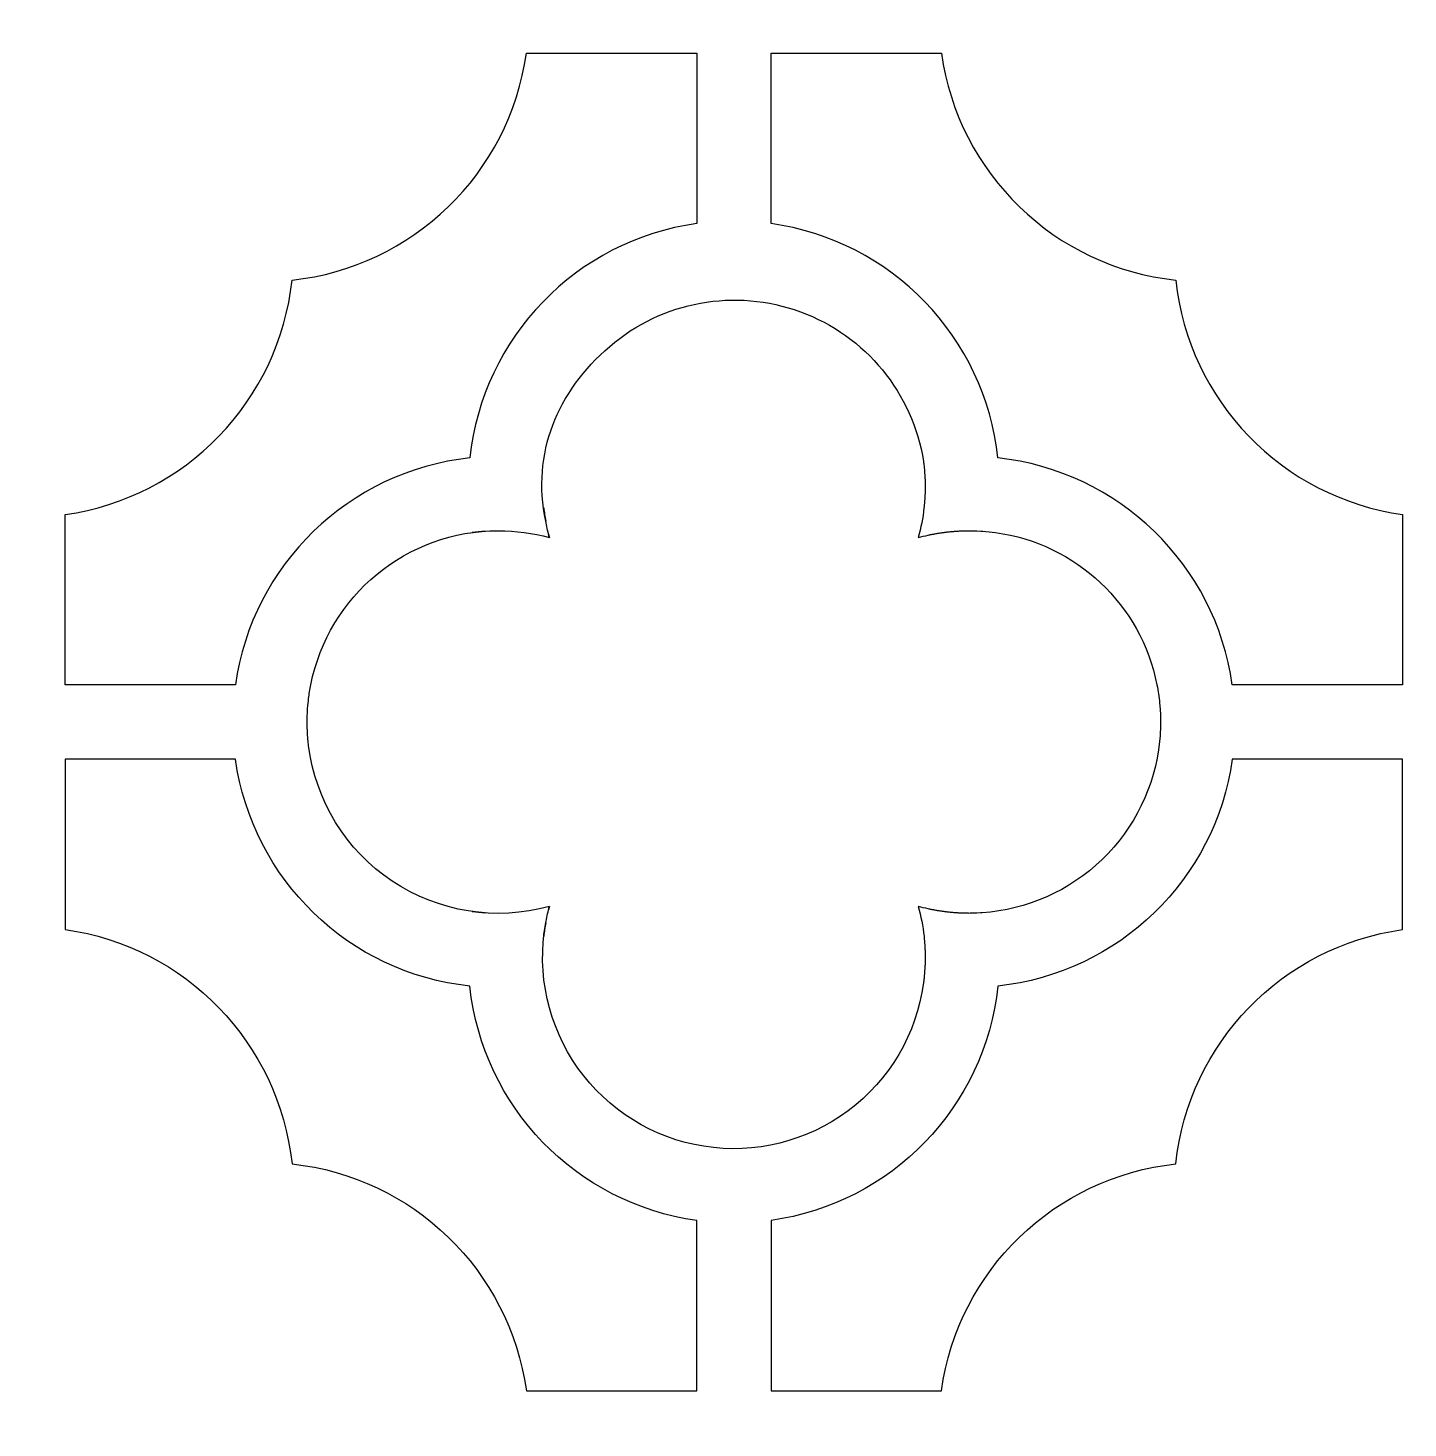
# Model space of a CAD drawing. Header units: centimetres. Extents: x -7.4 to -1.5, y -9 to 2.2.
# Drawn here: x -4.47 to -2.497, y -1.365 to 0.636 of the extents above; entities that cross this region are included whole.
import ezdxf

# ---------------------------------------------------------------- set-up
doc = ezdxf.new("R2010")
doc.units = ezdxf.units.CM
doc.header["$MEASUREMENT"] = 0
doc.layers.add('layer 1', color=7, linetype='Continuous')

msp = doc.modelspace()

# ---------------------------------------------------------------- linework, layer by layer
at = {"layer": 'layer 1', "color": 250}
for points, knots in [([(-7.43951, 2.23468), (-7.43951, 2.23468), (-7.33331, 2.23468), (-7.33331, 2.23468), (-7.33331, 2.23468), (-7.33331, 2.23468), (-1.60574, 2.23468), (-1.60574, 2.23468), (-1.60574, 2.23468), (-1.60574, 2.23468), (-1.49953, 2.23468), (-1.49953, 2.23468), (-1.49953, 2.23468), (-1.49953, 2.23468), (-1.49953, 2.12848), (-1.49953, 2.12848), (-1.49953, 2.12848), (-1.49953, 2.12848), (-1.49953, -8.89401), (-1.49953, -8.89401), (-1.49953, -8.89401), (-1.49953, -8.89401), (-1.49953, -9.00021), (-1.49953, -9.00021), (-1.49953, -9.00021), (-1.49953, -9.00021), (-1.60574, -9.00021), (-1.60574, -9.00021), (-1.60574, -9.00021), (-1.60574, -9.00021), (-7.33331, -9.00021), (-7.33331, -9.00021), (-7.33331, -9.00021), (-7.33331, -9.00021), (-7.43951, -9.00021), (-7.43951, -9.00021), (-7.43951, -9.00021), (-7.43951, -9.00021), (-7.43951, -8.89401), (-7.43951, -8.89401), (-7.43951, -8.89401), (-7.43951, -8.89401), (-7.43951, 2.12848), (-7.43951, 2.12848), (-7.43951, 2.12848), (-7.43951, 2.12848), (-7.43951, 2.23468), (-7.43951, 2.23468)], [0, 0, 0, 0, 0.0769231, 0.0769231, 0.0769231, 0.0769231, 0.1538462, 0.1538462, 0.1538462, 0.1538462, 0.2307692, 0.2307692, 0.2307692, 0.2307692, 0.3076923, 0.3076923, 0.3076923, 0.3076923, 0.3846154, 0.3846154, 0.3846154, 0.3846154, 0.4615385, 0.4615385, 0.4615385, 0.4615385, 0.5384615, 0.5384615, 0.5384615, 0.5384615, 0.6153846, 0.6153846, 0.6153846, 0.6153846, 0.6923077, 0.6923077, 0.6923077, 0.6923077, 0.7692308, 0.7692308, 0.7692308, 0.7692308, 0.8461538, 0.8461538, 0.8461538, 0.8461538, 1, 1, 1, 1]), ([(-4.41642, -0.30313), (-4.41642, -0.30313), (-4.26742, -0.30313), (-4.26742, -0.30313), (-4.26742, -0.30313), (-4.26742, -0.30313), (-4.173, -0.30313), (-4.173, -0.30313), (-4.173, -0.30313), (-4.14896, -0.13112), (-4.01074, 0.00255), (-3.83806, 0.02115), (-3.83806, 0.02115), (-3.81958, 0.19385), (-3.68576, 0.33191), (-3.51377, 0.35609), (-3.51377, 0.35609), (-3.51377, 0.35609), (-3.51377, 0.59952), (-3.51377, 0.59952), (-3.51377, 0.59952), (-3.51377, 0.59952), (-3.59491, 0.59952), (-3.59491, 0.59952), (-3.59491, 0.59952), (-3.59491, 0.59952), (-3.63364, 0.59952), (-3.63364, 0.59952), (-3.63364, 0.59952), (-3.63364, 0.59952), (-3.66292, 0.59952), (-3.66292, 0.59952), (-3.66292, 0.59952), (-3.66292, 0.59952), (-3.75721, 0.59952), (-3.75721, 0.59952), (-3.75721, 0.59952), (-3.78126, 0.42752), (-3.91948, 0.29385), (-4.09216, 0.27525), (-4.09216, 0.27525), (-4.11063, 0.10256), (-4.24444, -0.03551), (-4.41642, -0.05969), (-4.41642, -0.05969), (-4.41642, -0.05969), (-4.41642, -0.11099), (-4.41642, -0.11099), (-4.41642, -0.11099), (-4.41642, -0.11099), (-4.41642, -0.1371), (-4.41642, -0.1371), (-4.41642, -0.1371), (-4.41642, -0.1371), (-4.41642, -0.21452), (-4.41642, -0.21452), (-4.41642, -0.21452), (-4.41642, -0.21452), (-4.41642, -0.30313), (-4.41642, -0.30313)], [0, 0, 0, 0, 0.0625, 0.0625, 0.0625, 0.0625, 0.125, 0.125, 0.125, 0.125, 0.1875, 0.1875, 0.1875, 0.1875, 0.25, 0.25, 0.25, 0.25, 0.3125, 0.3125, 0.3125, 0.3125, 0.375, 0.375, 0.375, 0.375, 0.4375, 0.4375, 0.4375, 0.4375, 0.5, 0.5, 0.5, 0.5, 0.5625, 0.5625, 0.5625, 0.5625, 0.625, 0.625, 0.625, 0.625, 0.6875, 0.6875, 0.6875, 0.6875, 0.75, 0.75, 0.75, 0.75, 0.8125, 0.8125, 0.8125, 0.8125, 0.875, 0.875, 0.875, 0.875, 1, 1, 1, 1]), ([(-2.74836, -0.30313), (-2.74836, -0.30313), (-2.62664, -0.30313), (-2.62664, -0.30313), (-2.62664, -0.30313), (-2.62664, -0.30313), (-2.50493, -0.30313), (-2.50493, -0.30313), (-2.50493, -0.30313), (-2.50493, -0.30313), (-2.50493, -0.21452), (-2.50493, -0.21452), (-2.50493, -0.21452), (-2.50493, -0.21452), (-2.50493, -0.13711), (-2.50493, -0.13711), (-2.50493, -0.13711), (-2.50493, -0.13711), (-2.50493, -0.11096), (-2.50493, -0.11096), (-2.50493, -0.11096), (-2.50493, -0.11096), (-2.50493, -0.05971), (-2.50493, -0.05971), (-2.50493, -0.05971), (-2.67693, -0.03564), (-2.81059, 0.10256), (-2.8292, 0.27525), (-2.8292, 0.27525), (-3.0019, 0.29371), (-3.13997, 0.42753), (-3.16414, 0.59952), (-3.16414, 0.59952), (-3.16414, 0.59952), (-3.2153, 0.59952), (-3.2153, 0.59952), (-3.2153, 0.59952), (-3.2153, 0.59952), (-3.28772, 0.59952), (-3.28772, 0.59952), (-3.28772, 0.59952), (-3.28772, 0.59952), (-3.34195, 0.59952), (-3.34195, 0.59952), (-3.34195, 0.59952), (-3.34195, 0.59952), (-3.40757, 0.59952), (-3.40757, 0.59952), (-3.40757, 0.59952), (-3.40757, 0.59952), (-3.40757, 0.35608), (-3.40757, 0.35608), (-3.40757, 0.35608), (-3.23556, 0.33204), (-3.1019, 0.19383), (-3.08331, 0.02115), (-3.08331, 0.02115), (-2.91061, 0.00269), (-2.77254, -0.13113), (-2.74836, -0.30313), (-2.74836, -0.30313), (-2.74836, -0.30313), (-2.74836, -0.30313), (-2.74836, -0.30313)], [0, 0, 0, 0, 0.0588235, 0.0588235, 0.0588235, 0.0588235, 0.1176471, 0.1176471, 0.1176471, 0.1176471, 0.1764706, 0.1764706, 0.1764706, 0.1764706, 0.2352941, 0.2352941, 0.2352941, 0.2352941, 0.2941176, 0.2941176, 0.2941176, 0.2941176, 0.3529412, 0.3529412, 0.3529412, 0.3529412, 0.4117647, 0.4117647, 0.4117647, 0.4117647, 0.4705882, 0.4705882, 0.4705882, 0.4705882, 0.5294118, 0.5294118, 0.5294118, 0.5294118, 0.5882353, 0.5882353, 0.5882353, 0.5882353, 0.6470588, 0.6470588, 0.6470588, 0.6470588, 0.7058824, 0.7058824, 0.7058824, 0.7058824, 0.7647059, 0.7647059, 0.7647059, 0.7647059, 0.8235294, 0.8235294, 0.8235294, 0.8235294, 0.8823529, 0.8823529, 0.8823529, 0.8823529, 1, 1, 1, 1]), ([(-4.06534, -0.30313), (-4.06661, -0.3096), (-4.06765, -0.31612), (-4.06846, -0.32267), (-4.06846, -0.32267), (-4.06846, -0.32267), (-4.06864, -0.32431), (-4.06864, -0.32431), (-4.06864, -0.32431), (-4.06864, -0.32431), (-4.06883, -0.32596), (-4.06883, -0.32596), (-4.06883, -0.32596), (-4.06883, -0.32596), (-4.06949, -0.33253), (-4.06949, -0.33253), (-4.06949, -0.33253), (-4.06949, -0.33253), (-4.06987, -0.33761), (-4.06987, -0.33761), (-4.06987, -0.33761), (-4.06987, -0.33761), (-4.06999, -0.33929), (-4.06999, -0.33929), (-4.06999, -0.33929), (-4.06999, -0.33929), (-4.07018, -0.34264), (-4.07018, -0.34264), (-4.07018, -0.34264), (-4.07018, -0.34264), (-4.07025, -0.34435), (-4.07025, -0.34435), (-4.07025, -0.34435), (-4.07025, -0.34435), (-4.07033, -0.3465), (-4.07033, -0.3465), (-4.07033, -0.3465), (-4.07033, -0.3465), (-4.07036, -0.34773), (-4.07036, -0.34773), (-4.07036, -0.34773), (-4.07036, -0.34773), (-4.07043, -0.34916), (-4.07043, -0.34916), (-4.07043, -0.34916), (-4.07043, -0.34916), (-4.07045, -0.35087), (-4.07045, -0.35087), (-4.07045, -0.35087), (-4.07045, -0.35087), (-4.07046, -0.35196), (-4.07046, -0.35196), (-4.07046, -0.35196), (-4.07046, -0.35196), (-4.07049, -0.35364), (-4.07049, -0.35364), (-4.07049, -0.35364), (-4.07049, -0.35364), (-4.0705, -0.35537), (-4.0705, -0.35537), (-4.0705, -0.35537), (-4.0705, -0.35537), (-4.0705, -0.35705), (-4.0705, -0.35705), (-4.0705, -0.35705), (-4.0705, -0.35705), (-4.07049, -0.35874), (-4.07049, -0.35874), (-4.07049, -0.35874), (-4.07049, -0.35874), (-4.07047, -0.36017), (-4.07047, -0.36017), (-4.07047, -0.36017), (-4.07047, -0.36017), (-4.07046, -0.36129), (-4.07046, -0.36129), (-4.07046, -0.36129), (-4.07046, -0.36129), (-4.07043, -0.363), (-4.07043, -0.363), (-4.07043, -0.363), (-4.07043, -0.363), (-4.07036, -0.36469), (-4.07036, -0.36469), (-4.07036, -0.36469), (-4.07036, -0.36469), (-4.07033, -0.36592), (-4.07033, -0.36592), (-4.07033, -0.36592), (-4.07033, -0.36592), (-4.07029, -0.36721), (-4.07029, -0.36721), (-4.07029, -0.36721), (-4.07029, -0.36721), (-4.07022, -0.3689), (-4.07022, -0.3689), (-4.07022, -0.3689), (-4.07022, -0.3689), (-4.06999, -0.37308), (-4.06999, -0.37308), (-4.06999, -0.37308), (-4.06999, -0.37308), (-4.06987, -0.37478), (-4.06987, -0.37478), (-4.06987, -0.37478), (-4.06987, -0.37478), (-4.06956, -0.37895), (-4.06956, -0.37895), (-4.06956, -0.37895), (-4.0693, -0.38201), (-4.06899, -0.38505), (-4.06864, -0.38809), (-4.06864, -0.38809), (-4.06864, -0.38809), (-4.06846, -0.38975), (-4.06846, -0.38975), (-4.06846, -0.38975), (-4.05878, -0.4687), (-4.0152, -0.53945), (-3.94904, -0.58358), (-3.94904, -0.58358), (-3.88288, -0.62769), (-3.80091, -0.64091), (-3.72426, -0.61977), (-3.72426, -0.61977), (-3.72426, -0.61977), (-3.72557, -0.62471), (-3.72557, -0.62471), (-3.72557, -0.62471), (-3.72557, -0.62471), (-3.72426, -0.61976), (-3.72426, -0.61976), (-3.72426, -0.61976), (-3.72612, -0.62668), (-3.72774, -0.63368), (-3.7291, -0.64072), (-3.7291, -0.64072), (-3.73048, -0.64787), (-3.73157, -0.65507), (-3.73238, -0.66231), (-3.73238, -0.66231), (-3.73167, -0.65597), (-3.73075, -0.64967), (-3.72962, -0.64341), (-3.72962, -0.64341), (-3.74277, -0.71588), (-3.72615, -0.7906), (-3.68353, -0.85068), (-3.68353, -0.85068), (-3.6409, -0.91075), (-3.57621, -0.95105), (-3.50345, -0.96257), (-3.50345, -0.96257), (-3.43067, -0.97408), (-3.35633, -0.95574), (-3.29726, -0.9117), (-3.29726, -0.9117), (-3.23818, -0.86765), (-3.19943, -0.802), (-3.1897, -0.72896), (-3.1897, -0.72896), (-3.1897, -0.72896), (-3.18954, -0.72781), (-3.18954, -0.72781), (-3.18954, -0.72781), (-3.18954, -0.72781), (-3.18942, -0.72666), (-3.18942, -0.72666), (-3.18942, -0.72666), (-3.18942, -0.72666), (-3.18912, -0.72433), (-3.18912, -0.72433), (-3.18912, -0.72433), (-3.18912, -0.72433), (-3.18893, -0.7226), (-3.18893, -0.7226), (-3.18893, -0.7226), (-3.18893, -0.7226), (-3.18879, -0.72145), (-3.18879, -0.72145), (-3.18879, -0.72145), (-3.18879, -0.72145), (-3.18863, -0.7197), (-3.18863, -0.7197), (-3.18863, -0.7197), (-3.18863, -0.7197), (-3.18849, -0.71821), (-3.18849, -0.71821), (-3.18849, -0.71821), (-3.18849, -0.71821), (-3.18836, -0.7168), (-3.18836, -0.7168), (-3.18836, -0.7168), (-3.18836, -0.7168), (-3.18827, -0.71562), (-3.18827, -0.71562), (-3.18827, -0.71562), (-3.18827, -0.71562), (-3.18818, -0.71463), (-3.18818, -0.71463), (-3.18818, -0.71463), (-3.18818, -0.71463), (-3.18808, -0.71329), (-3.18808, -0.71329), (-3.18808, -0.71329), (-3.18808, -0.71329), (-3.18772, -0.70803), (-3.18772, -0.70803), (-3.18772, -0.70803), (-3.18772, -0.70803), (-3.18766, -0.70686), (-3.18766, -0.70686), (-3.18766, -0.70686), (-3.18766, -0.70686), (-3.18762, -0.70568), (-3.18762, -0.70568), (-3.18762, -0.70568), (-3.18762, -0.70568), (-3.18755, -0.70451), (-3.18755, -0.70451), (-3.18755, -0.70451), (-3.18755, -0.70451), (-3.18751, -0.70332), (-3.18751, -0.70332), (-3.18751, -0.70332), (-3.18751, -0.70332), (-3.18744, -0.70159), (-3.18744, -0.70159), (-3.18744, -0.70159), (-3.18744, -0.70159), (-3.18734, -0.69767), (-3.18734, -0.69767), (-3.18734, -0.69767), (-3.18734, -0.69767), (-3.18732, -0.69621), (-3.18732, -0.69621), (-3.18732, -0.69621), (-3.18732, -0.69621), (-3.1873, -0.69441), (-3.1873, -0.69441), (-3.1873, -0.69441), (-3.1873, -0.69441), (-3.18728, -0.69266), (-3.18728, -0.69266), (-3.18728, -0.69266), (-3.18728, -0.69266), (-3.1873, -0.69147), (-3.1873, -0.69147), (-3.1873, -0.69147), (-3.1873, -0.69147), (-3.1873, -0.6903), (-3.1873, -0.6903), (-3.1873, -0.6903), (-3.1873, -0.6903), (-3.18732, -0.68911), (-3.18732, -0.68911), (-3.18732, -0.68911), (-3.18732, -0.68911), (-3.18732, -0.68794), (-3.18732, -0.68794), (-3.18732, -0.68794), (-3.18732, -0.68794), (-3.18736, -0.68676), (-3.18736, -0.68676), (-3.18736, -0.68676), (-3.18736, -0.68676), (-3.18739, -0.68559), (-3.18739, -0.68559), (-3.18739, -0.68559), (-3.18739, -0.68559), (-3.18742, -0.6844), (-3.18742, -0.6844), (-3.18742, -0.6844), (-3.18742, -0.6844), (-3.18744, -0.68324), (-3.18744, -0.68324), (-3.18744, -0.68324), (-3.18744, -0.68324), (-3.18751, -0.68205), (-3.18751, -0.68205), (-3.18751, -0.68205), (-3.18751, -0.68205), (-3.18755, -0.68087), (-3.18755, -0.68087), (-3.18755, -0.68087), (-3.18755, -0.68087), (-3.18762, -0.6797), (-3.18762, -0.6797), (-3.18762, -0.6797), (-3.18762, -0.6797), (-3.18766, -0.67854), (-3.18766, -0.67854), (-3.18766, -0.67854), (-3.18766, -0.67854), (-3.18772, -0.67736), (-3.18772, -0.67736), (-3.18772, -0.67736), (-3.18772, -0.67736), (-3.18779, -0.67621), (-3.18779, -0.67621), (-3.18779, -0.67621), (-3.18779, -0.67621), (-3.18786, -0.67502), (-3.18786, -0.67502), (-3.18786, -0.67502), (-3.18786, -0.67502), (-3.18793, -0.67388), (-3.18793, -0.67388), (-3.18793, -0.67388), (-3.18793, -0.67388), (-3.18801, -0.6727), (-3.18801, -0.6727), (-3.18801, -0.6727), (-3.18801, -0.6727), (-3.1881, -0.67155), (-3.1881, -0.67155), (-3.1881, -0.67155), (-3.1881, -0.67155), (-3.1882, -0.67037), (-3.1882, -0.67037), (-3.1882, -0.67037), (-3.1882, -0.67037), (-3.1883, -0.66923), (-3.1883, -0.66923), (-3.1883, -0.66923), (-3.1883, -0.66923), (-3.18841, -0.66805), (-3.18841, -0.66805), (-3.18841, -0.66805), (-3.18841, -0.66805), (-3.18851, -0.6669), (-3.18851, -0.6669), (-3.18851, -0.6669), (-3.18851, -0.6669), (-3.18862, -0.66575), (-3.18862, -0.66575), (-3.18862, -0.66575), (-3.18862, -0.66575), (-3.18871, -0.6646), (-3.18871, -0.6646), (-3.18871, -0.6646), (-3.18871, -0.6646), (-3.18884, -0.66344), (-3.18884, -0.66344), (-3.18884, -0.66344), (-3.18884, -0.66344), (-3.18896, -0.66231), (-3.18896, -0.66231), (-3.18896, -0.66231), (-3.19055, -0.64792), (-3.19328, -0.6337), (-3.19715, -0.61976), (-3.19715, -0.61976), (-3.19242, -0.62105), (-3.18766, -0.62221), (-3.18287, -0.62325), (-3.18287, -0.62325), (-3.18287, -0.62325), (-3.18175, -0.6235), (-3.18175, -0.6235), (-3.18175, -0.6235), (-3.18175, -0.6235), (-3.18064, -0.62373), (-3.18064, -0.62373), (-3.18064, -0.62373), (-3.18064, -0.62373), (-3.17952, -0.62399), (-3.17952, -0.62399), (-3.17952, -0.62399), (-3.17952, -0.62399), (-3.17842, -0.62419), (-3.17842, -0.62419), (-3.17842, -0.62419), (-3.17842, -0.62419), (-3.1773, -0.62442), (-3.1773, -0.62442), (-3.1773, -0.62442), (-3.1773, -0.62442), (-3.17619, -0.62463), (-3.17619, -0.62463), (-3.17619, -0.62463), (-3.17619, -0.62463), (-3.17505, -0.62485), (-3.17505, -0.62485), (-3.17505, -0.62485), (-3.17505, -0.62485), (-3.17394, -0.62504), (-3.17394, -0.62504), (-3.17394, -0.62504), (-3.17394, -0.62504), (-3.17282, -0.62527), (-3.17282, -0.62527), (-3.17282, -0.62527), (-3.17282, -0.62527), (-3.1717, -0.62546), (-3.1717, -0.62546), (-3.1717, -0.62546), (-3.1717, -0.62546), (-3.17055, -0.62567), (-3.17055, -0.62567), (-3.17055, -0.62567), (-3.17055, -0.62567), (-3.16944, -0.62584), (-3.16944, -0.62584), (-3.16944, -0.62584), (-3.16944, -0.62584), (-3.16828, -0.62604), (-3.16828, -0.62604), (-3.16828, -0.62604), (-3.16828, -0.62604), (-3.16717, -0.62621), (-3.16717, -0.62621), (-3.16717, -0.62621), (-3.16717, -0.62621), (-3.16603, -0.62641), (-3.16603, -0.62641), (-3.16603, -0.62641), (-3.16603, -0.62641), (-3.16491, -0.62656), (-3.16491, -0.62656), (-3.16491, -0.62656), (-3.16491, -0.62656), (-3.16375, -0.62675), (-3.16375, -0.62675), (-3.16375, -0.62675), (-3.16375, -0.62675), (-3.1626, -0.6269), (-3.1626, -0.6269), (-3.1626, -0.6269), (-3.1626, -0.6269), (-3.16147, -0.62709), (-3.16147, -0.62709), (-3.16147, -0.62709), (-3.16147, -0.62709), (-3.16034, -0.62721), (-3.16034, -0.62721), (-3.16034, -0.62721), (-3.16034, -0.62721), (-3.15919, -0.62737), (-3.15919, -0.62737), (-3.15919, -0.62737), (-3.15919, -0.62737), (-3.15804, -0.6275), (-3.15804, -0.6275), (-3.15804, -0.6275), (-3.15804, -0.6275), (-3.1569, -0.62766), (-3.1569, -0.62766), (-3.1569, -0.62766), (-3.1569, -0.62766), (-3.15575, -0.62778), (-3.15575, -0.62778), (-3.15575, -0.62778), (-3.15575, -0.62778), (-3.1546, -0.62793), (-3.1546, -0.62793), (-3.1546, -0.62793), (-3.1546, -0.62793), (-3.15346, -0.62805), (-3.15346, -0.62805), (-3.15346, -0.62805), (-3.15346, -0.62805), (-3.15229, -0.62818), (-3.15229, -0.62818), (-3.15229, -0.62818), (-3.15229, -0.62818), (-3.15115, -0.62828), (-3.15115, -0.62828), (-3.15115, -0.62828), (-3.15115, -0.62828), (-3.15001, -0.6284), (-3.15001, -0.6284), (-3.15001, -0.6284), (-3.15001, -0.6284), (-3.14885, -0.62848), (-3.14885, -0.62848), (-3.14885, -0.62848), (-3.14885, -0.62848), (-3.14768, -0.6286), (-3.14768, -0.6286), (-3.14768, -0.6286), (-3.14768, -0.6286), (-3.14653, -0.6287), (-3.14653, -0.6287), (-3.14653, -0.6287), (-3.14653, -0.6287), (-3.14536, -0.62881), (-3.14536, -0.62881), (-3.14536, -0.62881), (-3.14536, -0.62881), (-3.14421, -0.62888), (-3.14421, -0.62888), (-3.14421, -0.62888), (-3.14421, -0.62888), (-3.14302, -0.62898), (-3.14302, -0.62898), (-3.14302, -0.62898), (-3.14302, -0.62898), (-3.14188, -0.62903), (-3.14188, -0.62903), (-3.14188, -0.62903), (-3.14188, -0.62903), (-3.1407, -0.62912), (-3.1407, -0.62912), (-3.1407, -0.62912), (-3.1407, -0.62912), (-3.13954, -0.62917), (-3.13954, -0.62917), (-3.13954, -0.62917), (-3.13954, -0.62917), (-3.13837, -0.62925), (-3.13837, -0.62925), (-3.13837, -0.62925), (-3.13837, -0.62925), (-3.13721, -0.62928), (-3.13721, -0.62928), (-3.13721, -0.62928), (-3.13721, -0.62928), (-3.13603, -0.62936), (-3.13603, -0.62936), (-3.13603, -0.62936), (-3.13603, -0.62936), (-3.13485, -0.62939), (-3.13485, -0.62939), (-3.13485, -0.62939), (-3.13485, -0.62939), (-3.13367, -0.62945), (-3.13367, -0.62945), (-3.13367, -0.62945), (-3.13367, -0.62945), (-3.13251, -0.62949), (-3.13251, -0.62949), (-3.13251, -0.62949), (-3.13251, -0.62949), (-3.13132, -0.62952), (-3.13132, -0.62952), (-3.13132, -0.62952), (-3.13132, -0.62952), (-3.13014, -0.62954), (-3.13014, -0.62954), (-3.13014, -0.62954), (-3.13014, -0.62954), (-3.12896, -0.62957), (-3.12896, -0.62957), (-3.12896, -0.62957), (-3.12896, -0.62957), (-3.12779, -0.62957), (-3.12779, -0.62957), (-3.12779, -0.62957), (-3.12779, -0.62957), (-3.12661, -0.6296), (-3.12661, -0.6296), (-3.12661, -0.6296), (-3.12661, -0.6296), (-3.12543, -0.6296), (-3.12543, -0.6296), (-3.12543, -0.6296), (-3.12543, -0.6296), (-3.12424, -0.62963), (-3.12424, -0.62963), (-3.12424, -0.62963), (-3.12424, -0.62963), (-3.12307, -0.6296), (-3.12307, -0.6296), (-3.12307, -0.6296), (-3.12307, -0.6296), (-3.12163, -0.62959), (-3.12163, -0.62959), (-3.12163, -0.62959), (-3.12163, -0.62959), (-3.1201, -0.62957), (-3.1201, -0.62957), (-3.1201, -0.62957), (-3.1201, -0.62957), (-3.11505, -0.62944), (-3.11505, -0.62944), (-3.11505, -0.62944), (-3.11505, -0.62944), (-3.11358, -0.62939), (-3.11358, -0.62939), (-3.11358, -0.62939), (-3.11358, -0.62939), (-3.10831, -0.62913), (-3.10831, -0.62913), (-3.10831, -0.62913), (-3.10831, -0.62913), (-3.10714, -0.62905), (-3.10714, -0.62905), (-3.10714, -0.62905), (-3.10714, -0.62905), (-3.10595, -0.62899), (-3.10595, -0.62899), (-3.10595, -0.62899), (-3.04159, -0.62446), (-2.98091, -0.59748), (-2.93444, -0.55272), (-2.93444, -0.55272), (-2.88795, -0.50793), (-2.85884, -0.44817), (-2.85227, -0.38395), (-2.85227, -0.38395), (-2.85227, -0.38395), (-2.85189, -0.37979), (-2.85189, -0.37979), (-2.85189, -0.37979), (-2.85153, -0.37546), (-2.85127, -0.37113), (-2.85107, -0.36679), (-2.85107, -0.36679), (-2.85107, -0.36679), (-2.85103, -0.36551), (-2.85103, -0.36551), (-2.85103, -0.36551), (-2.85103, -0.36551), (-2.85097, -0.36382), (-2.85097, -0.36382), (-2.85097, -0.36382), (-2.85097, -0.36382), (-2.8509, -0.36142), (-2.8509, -0.36142), (-2.8509, -0.36142), (-2.8509, -0.36142), (-2.8509, -0.36043), (-2.8509, -0.36043), (-2.8509, -0.36043), (-2.8509, -0.36043), (-2.85087, -0.35874), (-2.85087, -0.35874), (-2.85087, -0.35874), (-2.85087, -0.35874), (-2.85086, -0.35705), (-2.85086, -0.35705), (-2.85086, -0.35705), (-2.85086, -0.35705), (-2.85086, -0.35537), (-2.85086, -0.35537), (-2.85086, -0.35537), (-2.85086, -0.35537), (-2.85087, -0.35364), (-2.85087, -0.35364), (-2.85087, -0.35364), (-2.85087, -0.35364), (-2.85089, -0.35227), (-2.85089, -0.35227), (-2.85089, -0.35227), (-2.85089, -0.35227), (-2.8509, -0.35111), (-2.8509, -0.35111), (-2.8509, -0.35111), (-2.8509, -0.35111), (-2.85094, -0.34944), (-2.85094, -0.34944), (-2.85094, -0.34944), (-2.85094, -0.34944), (-2.851, -0.34773), (-2.851, -0.34773), (-2.851, -0.34773), (-2.851, -0.34773), (-2.85103, -0.34658), (-2.85103, -0.34658), (-2.85103, -0.34658), (-2.85121, -0.34248), (-2.85145, -0.33837), (-2.85176, -0.33427), (-2.85176, -0.33427), (-2.85176, -0.33427), (-2.85189, -0.33261), (-2.85189, -0.33261), (-2.85189, -0.33261), (-2.85189, -0.33261), (-2.85218, -0.3293), (-2.85218, -0.3293), (-2.85218, -0.3293), (-2.8531, -0.32052), (-2.85438, -0.3118), (-2.85603, -0.30313), (-2.85603, -0.30313), (-2.87862, -0.18865), (-2.97126, -0.10119), (-3.08687, -0.08541), (-3.08687, -0.08541), (-3.09292, -0.08457), (-3.099, -0.08394), (-3.10509, -0.08353), (-3.10509, -0.08353), (-3.10509, -0.08353), (-3.10652, -0.08343), (-3.10652, -0.08343), (-3.10652, -0.08343), (-3.10652, -0.08343), (-3.10771, -0.08335), (-3.10771, -0.08335), (-3.10771, -0.08335), (-3.10771, -0.08335), (-3.11358, -0.08307), (-3.11358, -0.08307), (-3.11358, -0.08307), (-3.11358, -0.08307), (-3.11505, -0.08301), (-3.11505, -0.08301), (-3.11505, -0.08301), (-3.11505, -0.08301), (-3.11922, -0.08289), (-3.11922, -0.08289), (-3.11922, -0.08289), (-3.11922, -0.08289), (-3.1207, -0.08288), (-3.1207, -0.08288), (-3.1207, -0.08288), (-3.1207, -0.08288), (-3.12249, -0.08284), (-3.12249, -0.08284), (-3.12249, -0.08284), (-3.12249, -0.08284), (-3.12424, -0.08283), (-3.12424, -0.08283), (-3.12424, -0.08283), (-3.12424, -0.08283), (-3.12543, -0.08284), (-3.12543, -0.08284), (-3.12543, -0.08284), (-3.12543, -0.08284), (-3.12661, -0.08284), (-3.12661, -0.08284), (-3.12661, -0.08284), (-3.12661, -0.08284), (-3.12779, -0.08288), (-3.12779, -0.08288), (-3.12779, -0.08288), (-3.12779, -0.08288), (-3.12896, -0.08288), (-3.12896, -0.08288), (-3.12896, -0.08288), (-3.12896, -0.08288), (-3.13014, -0.08291), (-3.13014, -0.08291), (-3.13014, -0.08291), (-3.13014, -0.08291), (-3.13132, -0.08293), (-3.13132, -0.08293), (-3.13132, -0.08293), (-3.13132, -0.08293), (-3.13251, -0.08296), (-3.13251, -0.08296), (-3.13251, -0.08296), (-3.13251, -0.08296), (-3.13367, -0.08299), (-3.13367, -0.08299), (-3.13367, -0.08299), (-3.13367, -0.08299), (-3.13485, -0.08306), (-3.13485, -0.08306), (-3.13485, -0.08306), (-3.13485, -0.08306), (-3.13603, -0.0831), (-3.13603, -0.0831), (-3.13603, -0.0831), (-3.13603, -0.0831), (-3.13721, -0.08317), (-3.13721, -0.08317), (-3.13721, -0.08317), (-3.13721, -0.08317), (-3.13837, -0.08321), (-3.13837, -0.08321), (-3.13837, -0.08321), (-3.13837, -0.08321), (-3.13954, -0.08327), (-3.13954, -0.08327), (-3.13954, -0.08327), (-3.13954, -0.08327), (-3.14069, -0.08334), (-3.14069, -0.08334), (-3.14069, -0.08334), (-3.14069, -0.08334), (-3.14187, -0.08342), (-3.14187, -0.08342), (-3.14187, -0.08342), (-3.14187, -0.08342), (-3.14302, -0.08347), (-3.14302, -0.08347), (-3.14302, -0.08347), (-3.14302, -0.08347), (-3.14419, -0.08357), (-3.14419, -0.08357), (-3.14419, -0.08357), (-3.14419, -0.08357), (-3.14534, -0.08365), (-3.14534, -0.08365), (-3.14534, -0.08365), (-3.14534, -0.08365), (-3.14652, -0.08375), (-3.14652, -0.08375), (-3.14652, -0.08375), (-3.14652, -0.08375), (-3.14767, -0.08385), (-3.14767, -0.08385), (-3.14767, -0.08385), (-3.14767, -0.08385), (-3.14884, -0.08397), (-3.14884, -0.08397), (-3.14884, -0.08397), (-3.14884, -0.08397), (-3.14997, -0.08406), (-3.14997, -0.08406), (-3.14997, -0.08406), (-3.14997, -0.08406), (-3.15113, -0.08418), (-3.15113, -0.08418), (-3.15113, -0.08418), (-3.15113, -0.08418), (-3.15228, -0.08427), (-3.15228, -0.08427), (-3.15228, -0.08427), (-3.15228, -0.08427), (-3.15343, -0.08441), (-3.15343, -0.08441), (-3.15343, -0.08441), (-3.15343, -0.08441), (-3.15459, -0.08453), (-3.15459, -0.08453), (-3.15459, -0.08453), (-3.15459, -0.08453), (-3.15572, -0.08466), (-3.15572, -0.08466), (-3.15572, -0.08466), (-3.15572, -0.08466), (-3.15687, -0.0848), (-3.15687, -0.0848), (-3.15687, -0.0848), (-3.15687, -0.0848), (-3.15803, -0.08496), (-3.15803, -0.08496), (-3.15803, -0.08496), (-3.15803, -0.08496), (-3.15916, -0.08508), (-3.15916, -0.08508), (-3.15916, -0.08508), (-3.15916, -0.08508), (-3.16031, -0.08524), (-3.16031, -0.08524), (-3.16031, -0.08524), (-3.16031, -0.08524), (-3.16143, -0.08536), (-3.16143, -0.08536), (-3.16143, -0.08536), (-3.16143, -0.08536), (-3.16258, -0.08554), (-3.16258, -0.08554), (-3.16258, -0.08554), (-3.16258, -0.08554), (-3.16372, -0.0857), (-3.16372, -0.0857), (-3.16372, -0.0857), (-3.16372, -0.0857), (-3.16487, -0.08588), (-3.16487, -0.08588), (-3.16487, -0.08588), (-3.16487, -0.08588), (-3.166, -0.08605), (-3.166, -0.08605), (-3.166, -0.08605), (-3.166, -0.08605), (-3.16714, -0.08624), (-3.16714, -0.08624), (-3.16714, -0.08624), (-3.16714, -0.08624), (-3.16826, -0.08641), (-3.16826, -0.08641), (-3.16826, -0.08641), (-3.16826, -0.08641), (-3.1694, -0.0866), (-3.1694, -0.0866), (-3.1694, -0.0866), (-3.1694, -0.0866), (-3.17051, -0.08678), (-3.17051, -0.08678), (-3.17051, -0.08678), (-3.17051, -0.08678), (-3.17167, -0.08698), (-3.17167, -0.08698), (-3.17167, -0.08698), (-3.17167, -0.08698), (-3.17278, -0.08719), (-3.17278, -0.08719), (-3.17278, -0.08719), (-3.17278, -0.08719), (-3.17391, -0.0874), (-3.17391, -0.0874), (-3.17391, -0.0874), (-3.17391, -0.0874), (-3.17502, -0.08759), (-3.17502, -0.08759), (-3.17502, -0.08759), (-3.17502, -0.08759), (-3.17614, -0.08781), (-3.17614, -0.08781), (-3.17614, -0.08781), (-3.17614, -0.08781), (-3.17725, -0.08803), (-3.17725, -0.08803), (-3.17725, -0.08803), (-3.17725, -0.08803), (-3.17836, -0.08825), (-3.17836, -0.08825), (-3.17836, -0.08825), (-3.17836, -0.08825), (-3.17948, -0.08846), (-3.17948, -0.08846), (-3.17948, -0.08846), (-3.17948, -0.08846), (-3.1806, -0.08872), (-3.1806, -0.08872), (-3.1806, -0.08872), (-3.1806, -0.08872), (-3.18172, -0.08895), (-3.18172, -0.08895), (-3.18172, -0.08895), (-3.18172, -0.08895), (-3.18283, -0.0892), (-3.18283, -0.0892), (-3.18283, -0.0892), (-3.18761, -0.09023), (-3.19237, -0.0914), (-3.19709, -0.09269), (-3.19709, -0.09269), (-3.19328, -0.07874), (-3.19056, -0.06452), (-3.18897, -0.05015), (-3.18897, -0.05015), (-3.18897, -0.05015), (-3.18885, -0.04901), (-3.18885, -0.04901), (-3.18885, -0.04901), (-3.18885, -0.04901), (-3.18873, -0.04784), (-3.18873, -0.04784), (-3.18873, -0.04784), (-3.18873, -0.04784), (-3.18863, -0.0467), (-3.18863, -0.0467), (-3.18863, -0.0467), (-3.18863, -0.0467), (-3.18851, -0.04556), (-3.18851, -0.04556), (-3.18851, -0.04556), (-3.18851, -0.04556), (-3.18841, -0.0444), (-3.18841, -0.0444), (-3.18841, -0.0444), (-3.18841, -0.0444), (-3.1883, -0.04322), (-3.1883, -0.04322), (-3.1883, -0.04322), (-3.1883, -0.04322), (-3.1882, -0.04209), (-3.1882, -0.04209), (-3.1882, -0.04209), (-3.1882, -0.04209), (-3.1881, -0.0409), (-3.1881, -0.0409), (-3.1881, -0.0409), (-3.1881, -0.0409), (-3.18801, -0.03976), (-3.18801, -0.03976), (-3.18801, -0.03976), (-3.18801, -0.03976), (-3.18793, -0.03857), (-3.18793, -0.03857), (-3.18793, -0.03857), (-3.18793, -0.03857), (-3.18786, -0.03743), (-3.18786, -0.03743), (-3.18786, -0.03743), (-3.18786, -0.03743), (-3.18779, -0.03625), (-3.18779, -0.03625), (-3.18779, -0.03625), (-3.18779, -0.03625), (-3.18772, -0.03509), (-3.18772, -0.03509), (-3.18772, -0.03509), (-3.18772, -0.03509), (-3.18766, -0.03391), (-3.18766, -0.03391), (-3.18766, -0.03391), (-3.18766, -0.03391), (-3.18762, -0.03275), (-3.18762, -0.03275), (-3.18762, -0.03275), (-3.18762, -0.03275), (-3.18755, -0.03158), (-3.18755, -0.03158), (-3.18755, -0.03158), (-3.18755, -0.03158), (-3.18751, -0.0304), (-3.18751, -0.0304), (-3.18751, -0.0304), (-3.18751, -0.0304), (-3.18744, -0.02921), (-3.18744, -0.02921), (-3.18744, -0.02921), (-3.18744, -0.02921), (-3.18742, -0.02805), (-3.18742, -0.02805), (-3.18742, -0.02805), (-3.18742, -0.02805), (-3.18739, -0.02687), (-3.18739, -0.02687), (-3.18739, -0.02687), (-3.18739, -0.02687), (-3.18736, -0.02569), (-3.18736, -0.02569), (-3.18736, -0.02569), (-3.18736, -0.02569), (-3.18732, -0.02451), (-3.18732, -0.02451), (-3.18732, -0.02451), (-3.18732, -0.02451), (-3.18732, -0.02334), (-3.18732, -0.02334), (-3.18732, -0.02334), (-3.18732, -0.02334), (-3.1873, -0.02216), (-3.1873, -0.02216), (-3.1873, -0.02216), (-3.1873, -0.02216), (-3.1873, -0.02098), (-3.1873, -0.02098), (-3.1873, -0.02098), (-3.1873, -0.02098), (-3.18728, -0.01979), (-3.18728, -0.01979), (-3.18728, -0.01979), (-3.18728, -0.01979), (-3.1873, -0.01861), (-3.1873, -0.01861), (-3.1873, -0.01861), (-3.1873, -0.01861), (-3.18731, -0.01718), (-3.18731, -0.01718), (-3.18731, -0.01718), (-3.18731, -0.01718), (-3.18732, -0.01565), (-3.18732, -0.01565), (-3.18732, -0.01565), (-3.18732, -0.01565), (-3.18742, -0.01166), (-3.18742, -0.01166), (-3.18742, -0.01166), (-3.18742, -0.01166), (-3.18751, -0.00914), (-3.18751, -0.00914), (-3.18751, -0.00914), (-3.18751, -0.00914), (-3.18755, -0.00795), (-3.18755, -0.00795), (-3.18755, -0.00795), (-3.18755, -0.00795), (-3.18762, -0.00676), (-3.18762, -0.00676), (-3.18762, -0.00676), (-3.18762, -0.00676), (-3.18765, -0.00574), (-3.18765, -0.00574), (-3.18765, -0.00574), (-3.18765, -0.00574), (-3.18772, -0.00442), (-3.18772, -0.00442), (-3.18772, -0.00442), (-3.18772, -0.00442), (-3.18807, 0.0007), (-3.18807, 0.0007), (-3.18807, 0.0007), (-3.18807, 0.0007), (-3.18817, 0.00201), (-3.18817, 0.00201), (-3.18817, 0.00201), (-3.18817, 0.00201), (-3.18827, 0.00317), (-3.18827, 0.00317), (-3.18827, 0.00317), (-3.18827, 0.00317), (-3.18836, 0.00435), (-3.18836, 0.00435), (-3.18836, 0.00435), (-3.18836, 0.00435), (-3.18848, 0.0055), (-3.18848, 0.0055), (-3.18848, 0.0055), (-3.18848, 0.0055), (-3.18856, 0.00661), (-3.18856, 0.00661), (-3.18856, 0.00661), (-3.18856, 0.00661), (-3.18871, 0.00826), (-3.18871, 0.00826), (-3.18871, 0.00826), (-3.18871, 0.00826), (-3.18886, 0.00957), (-3.18886, 0.00957), (-3.18886, 0.00957), (-3.18886, 0.00957), (-3.18906, 0.01131), (-3.18906, 0.01131), (-3.18906, 0.01131), (-3.18906, 0.01131), (-3.18932, 0.01342), (-3.18932, 0.01342), (-3.18932, 0.01342), (-3.18932, 0.01342), (-3.18948, 0.01478), (-3.18948, 0.01478), (-3.18948, 0.01478), (-3.18948, 0.01478), (-3.18963, 0.01593), (-3.18963, 0.01593), (-3.18963, 0.01593), (-3.20506, 0.11394), (-3.27238, 0.19589), (-3.36553, 0.23004), (-3.36553, 0.23004), (-3.45867, 0.2642), (-3.56301, 0.2452), (-3.63814, 0.1804), (-3.63814, 0.1804), (-3.71326, 0.1156), (-3.74973, 0.0281), (-3.72962, -0.06905), (-3.72962, -0.06905), (-3.73075, -0.06278), (-3.73167, -0.05647), (-3.73238, -0.05015), (-3.73238, -0.05015), (-3.73157, -0.05739), (-3.73048, -0.06458), (-3.72912, -0.07173), (-3.72912, -0.07173), (-3.72775, -0.07878), (-3.72611, -0.08577), (-3.72421, -0.09269), (-3.72421, -0.09269), (-3.72421, -0.09269), (-3.72557, -0.08774), (-3.72557, -0.08774), (-3.72557, -0.08774), (-3.72557, -0.08774), (-3.72426, -0.09268), (-3.72426, -0.09268), (-3.72426, -0.09268), (-3.748, -0.08614), (-3.7725, -0.08283), (-3.79713, -0.08283), (-3.79713, -0.08283), (-3.92773, -0.08288), (-4.04003, -0.17501), (-4.06535, -0.30313), (-4.06535, -0.30313), (-4.06535, -0.30313), (-4.06534, -0.30313), (-4.06534, -0.30313)], [0, 0, 0, 0, 0.0034364, 0.0034364, 0.0034364, 0.0034364, 0.0068729, 0.0068729, 0.0068729, 0.0068729, 0.0103093, 0.0103093, 0.0103093, 0.0103093, 0.0137457, 0.0137457, 0.0137457, 0.0137457, 0.0171821, 0.0171821, 0.0171821, 0.0171821, 0.0206186, 0.0206186, 0.0206186, 0.0206186, 0.024055, 0.024055, 0.024055, 0.024055, 0.0274914, 0.0274914, 0.0274914, 0.0274914, 0.0309278, 0.0309278, 0.0309278, 0.0309278, 0.0343643, 0.0343643, 0.0343643, 0.0343643, 0.0378007, 0.0378007, 0.0378007, 0.0378007, 0.0412371, 0.0412371, 0.0412371, 0.0412371, 0.0446735, 0.0446735, 0.0446735, 0.0446735, 0.04811, 0.04811, 0.04811, 0.04811, 0.0515464, 0.0515464, 0.0515464, 0.0515464, 0.0549828, 0.0549828, 0.0549828, 0.0549828, 0.0584192, 0.0584192, 0.0584192, 0.0584192, 0.0618557, 0.0618557, 0.0618557, 0.0618557, 0.0652921, 0.0652921, 0.0652921, 0.0652921, 0.0687285, 0.0687285, 0.0687285, 0.0687285, 0.0721649, 0.0721649, 0.0721649, 0.0721649, 0.0756014, 0.0756014, 0.0756014, 0.0756014, 0.0790378, 0.0790378, 0.0790378, 0.0790378, 0.0824742, 0.0824742, 0.0824742, 0.0824742, 0.0859107, 0.0859107, 0.0859107, 0.0859107, 0.0893471, 0.0893471, 0.0893471, 0.0893471, 0.0927835, 0.0927835, 0.0927835, 0.0927835, 0.0962199, 0.0962199, 0.0962199, 0.0962199, 0.0996564, 0.0996564, 0.0996564, 0.0996564, 0.1030928, 0.1030928, 0.1030928, 0.1030928, 0.1065292, 0.1065292, 0.1065292, 0.1065292, 0.1099656, 0.1099656, 0.1099656, 0.1099656, 0.1134021, 0.1134021, 0.1134021, 0.1134021, 0.1168385, 0.1168385, 0.1168385, 0.1168385, 0.1202749, 0.1202749, 0.1202749, 0.1202749, 0.1237113, 0.1237113, 0.1237113, 0.1237113, 0.1271478, 0.1271478, 0.1271478, 0.1271478, 0.1305842, 0.1305842, 0.1305842, 0.1305842, 0.1340206, 0.1340206, 0.1340206, 0.1340206, 0.137457, 0.137457, 0.137457, 0.137457, 0.1408935, 0.1408935, 0.1408935, 0.1408935, 0.1443299, 0.1443299, 0.1443299, 0.1443299, 0.1477663, 0.1477663, 0.1477663, 0.1477663, 0.1512027, 0.1512027, 0.1512027, 0.1512027, 0.1546392, 0.1546392, 0.1546392, 0.1546392, 0.1580756, 0.1580756, 0.1580756, 0.1580756, 0.161512, 0.161512, 0.161512, 0.161512, 0.1649485, 0.1649485, 0.1649485, 0.1649485, 0.1683849, 0.1683849, 0.1683849, 0.1683849, 0.1718213, 0.1718213, 0.1718213, 0.1718213, 0.1752577, 0.1752577, 0.1752577, 0.1752577, 0.1786942, 0.1786942, 0.1786942, 0.1786942, 0.1821306, 0.1821306, 0.1821306, 0.1821306, 0.185567, 0.185567, 0.185567, 0.185567, 0.1890034, 0.1890034, 0.1890034, 0.1890034, 0.1924399, 0.1924399, 0.1924399, 0.1924399, 0.1958763, 0.1958763, 0.1958763, 0.1958763, 0.1993127, 0.1993127, 0.1993127, 0.1993127, 0.2027491, 0.2027491, 0.2027491, 0.2027491, 0.2061856, 0.2061856, 0.2061856, 0.2061856, 0.209622, 0.209622, 0.209622, 0.209622, 0.2130584, 0.2130584, 0.2130584, 0.2130584, 0.2164948, 0.2164948, 0.2164948, 0.2164948, 0.2199313, 0.2199313, 0.2199313, 0.2199313, 0.2233677, 0.2233677, 0.2233677, 0.2233677, 0.2268041, 0.2268041, 0.2268041, 0.2268041, 0.2302405, 0.2302405, 0.2302405, 0.2302405, 0.233677, 0.233677, 0.233677, 0.233677, 0.2371134, 0.2371134, 0.2371134, 0.2371134, 0.2405498, 0.2405498, 0.2405498, 0.2405498, 0.2439863, 0.2439863, 0.2439863, 0.2439863, 0.2474227, 0.2474227, 0.2474227, 0.2474227, 0.2508591, 0.2508591, 0.2508591, 0.2508591, 0.2542955, 0.2542955, 0.2542955, 0.2542955, 0.257732, 0.257732, 0.257732, 0.257732, 0.2611684, 0.2611684, 0.2611684, 0.2611684, 0.2646048, 0.2646048, 0.2646048, 0.2646048, 0.2680412, 0.2680412, 0.2680412, 0.2680412, 0.2714777, 0.2714777, 0.2714777, 0.2714777, 0.2749141, 0.2749141, 0.2749141, 0.2749141, 0.2783505, 0.2783505, 0.2783505, 0.2783505, 0.2817869, 0.2817869, 0.2817869, 0.2817869, 0.2852234, 0.2852234, 0.2852234, 0.2852234, 0.2886598, 0.2886598, 0.2886598, 0.2886598, 0.2920962, 0.2920962, 0.2920962, 0.2920962, 0.2955326, 0.2955326, 0.2955326, 0.2955326, 0.2989691, 0.2989691, 0.2989691, 0.2989691, 0.3024055, 0.3024055, 0.3024055, 0.3024055, 0.3058419, 0.3058419, 0.3058419, 0.3058419, 0.3092784, 0.3092784, 0.3092784, 0.3092784, 0.3127148, 0.3127148, 0.3127148, 0.3127148, 0.3161512, 0.3161512, 0.3161512, 0.3161512, 0.3195876, 0.3195876, 0.3195876, 0.3195876, 0.3230241, 0.3230241, 0.3230241, 0.3230241, 0.3264605, 0.3264605, 0.3264605, 0.3264605, 0.3298969, 0.3298969, 0.3298969, 0.3298969, 0.3333333, 0.3333333, 0.3333333, 0.3333333, 0.3367698, 0.3367698, 0.3367698, 0.3367698, 0.3402062, 0.3402062, 0.3402062, 0.3402062, 0.3436426, 0.3436426, 0.3436426, 0.3436426, 0.347079, 0.347079, 0.347079, 0.347079, 0.3505155, 0.3505155, 0.3505155, 0.3505155, 0.3539519, 0.3539519, 0.3539519, 0.3539519, 0.3573883, 0.3573883, 0.3573883, 0.3573883, 0.3608247, 0.3608247, 0.3608247, 0.3608247, 0.3642612, 0.3642612, 0.3642612, 0.3642612, 0.3676976, 0.3676976, 0.3676976, 0.3676976, 0.371134, 0.371134, 0.371134, 0.371134, 0.3745704, 0.3745704, 0.3745704, 0.3745704, 0.3780069, 0.3780069, 0.3780069, 0.3780069, 0.3814433, 0.3814433, 0.3814433, 0.3814433, 0.3848797, 0.3848797, 0.3848797, 0.3848797, 0.3883162, 0.3883162, 0.3883162, 0.3883162, 0.3917526, 0.3917526, 0.3917526, 0.3917526, 0.395189, 0.395189, 0.395189, 0.395189, 0.3986254, 0.3986254, 0.3986254, 0.3986254, 0.4020619, 0.4020619, 0.4020619, 0.4020619, 0.4054983, 0.4054983, 0.4054983, 0.4054983, 0.4089347, 0.4089347, 0.4089347, 0.4089347, 0.4123711, 0.4123711, 0.4123711, 0.4123711, 0.4158076, 0.4158076, 0.4158076, 0.4158076, 0.419244, 0.419244, 0.419244, 0.419244, 0.4226804, 0.4226804, 0.4226804, 0.4226804, 0.4261168, 0.4261168, 0.4261168, 0.4261168, 0.4295533, 0.4295533, 0.4295533, 0.4295533, 0.4329897, 0.4329897, 0.4329897, 0.4329897, 0.4364261, 0.4364261, 0.4364261, 0.4364261, 0.4398625, 0.4398625, 0.4398625, 0.4398625, 0.443299, 0.443299, 0.443299, 0.443299, 0.4467354, 0.4467354, 0.4467354, 0.4467354, 0.4501718, 0.4501718, 0.4501718, 0.4501718, 0.4536082, 0.4536082, 0.4536082, 0.4536082, 0.4570447, 0.4570447, 0.4570447, 0.4570447, 0.4604811, 0.4604811, 0.4604811, 0.4604811, 0.4639175, 0.4639175, 0.4639175, 0.4639175, 0.467354, 0.467354, 0.467354, 0.467354, 0.4707904, 0.4707904, 0.4707904, 0.4707904, 0.4742268, 0.4742268, 0.4742268, 0.4742268, 0.4776632, 0.4776632, 0.4776632, 0.4776632, 0.4810997, 0.4810997, 0.4810997, 0.4810997, 0.4845361, 0.4845361, 0.4845361, 0.4845361, 0.4879725, 0.4879725, 0.4879725, 0.4879725, 0.4914089, 0.4914089, 0.4914089, 0.4914089, 0.4948454, 0.4948454, 0.4948454, 0.4948454, 0.4982818, 0.4982818, 0.4982818, 0.4982818, 0.5017182, 0.5017182, 0.5017182, 0.5017182, 0.5051546, 0.5051546, 0.5051546, 0.5051546, 0.5085911, 0.5085911, 0.5085911, 0.5085911, 0.5120275, 0.5120275, 0.5120275, 0.5120275, 0.5154639, 0.5154639, 0.5154639, 0.5154639, 0.5189003, 0.5189003, 0.5189003, 0.5189003, 0.5223368, 0.5223368, 0.5223368, 0.5223368, 0.5257732, 0.5257732, 0.5257732, 0.5257732, 0.5292096, 0.5292096, 0.5292096, 0.5292096, 0.532646, 0.532646, 0.532646, 0.532646, 0.5360825, 0.5360825, 0.5360825, 0.5360825, 0.5395189, 0.5395189, 0.5395189, 0.5395189, 0.5429553, 0.5429553, 0.5429553, 0.5429553, 0.5463918, 0.5463918, 0.5463918, 0.5463918, 0.5498282, 0.5498282, 0.5498282, 0.5498282, 0.5532646, 0.5532646, 0.5532646, 0.5532646, 0.556701, 0.556701, 0.556701, 0.556701, 0.5601375, 0.5601375, 0.5601375, 0.5601375, 0.5635739, 0.5635739, 0.5635739, 0.5635739, 0.5670103, 0.5670103, 0.5670103, 0.5670103, 0.5704467, 0.5704467, 0.5704467, 0.5704467, 0.5738832, 0.5738832, 0.5738832, 0.5738832, 0.5773196, 0.5773196, 0.5773196, 0.5773196, 0.580756, 0.580756, 0.580756, 0.580756, 0.5841924, 0.5841924, 0.5841924, 0.5841924, 0.5876289, 0.5876289, 0.5876289, 0.5876289, 0.5910653, 0.5910653, 0.5910653, 0.5910653, 0.5945017, 0.5945017, 0.5945017, 0.5945017, 0.5979381, 0.5979381, 0.5979381, 0.5979381, 0.6013746, 0.6013746, 0.6013746, 0.6013746, 0.604811, 0.604811, 0.604811, 0.604811, 0.6082474, 0.6082474, 0.6082474, 0.6082474, 0.6116838, 0.6116838, 0.6116838, 0.6116838, 0.6151203, 0.6151203, 0.6151203, 0.6151203, 0.6185567, 0.6185567, 0.6185567, 0.6185567, 0.6219931, 0.6219931, 0.6219931, 0.6219931, 0.6254296, 0.6254296, 0.6254296, 0.6254296, 0.628866, 0.628866, 0.628866, 0.628866, 0.6323024, 0.6323024, 0.6323024, 0.6323024, 0.6357388, 0.6357388, 0.6357388, 0.6357388, 0.6391753, 0.6391753, 0.6391753, 0.6391753, 0.6426117, 0.6426117, 0.6426117, 0.6426117, 0.6460481, 0.6460481, 0.6460481, 0.6460481, 0.6494845, 0.6494845, 0.6494845, 0.6494845, 0.652921, 0.652921, 0.652921, 0.652921, 0.6563574, 0.6563574, 0.6563574, 0.6563574, 0.6597938, 0.6597938, 0.6597938, 0.6597938, 0.6632302, 0.6632302, 0.6632302, 0.6632302, 0.6666667, 0.6666667, 0.6666667, 0.6666667, 0.6701031, 0.6701031, 0.6701031, 0.6701031, 0.6735395, 0.6735395, 0.6735395, 0.6735395, 0.6769759, 0.6769759, 0.6769759, 0.6769759, 0.6804124, 0.6804124, 0.6804124, 0.6804124, 0.6838488, 0.6838488, 0.6838488, 0.6838488, 0.6872852, 0.6872852, 0.6872852, 0.6872852, 0.6907216, 0.6907216, 0.6907216, 0.6907216, 0.6941581, 0.6941581, 0.6941581, 0.6941581, 0.6975945, 0.6975945, 0.6975945, 0.6975945, 0.7010309, 0.7010309, 0.7010309, 0.7010309, 0.7044674, 0.7044674, 0.7044674, 0.7044674, 0.7079038, 0.7079038, 0.7079038, 0.7079038, 0.7113402, 0.7113402, 0.7113402, 0.7113402, 0.7147766, 0.7147766, 0.7147766, 0.7147766, 0.7182131, 0.7182131, 0.7182131, 0.7182131, 0.7216495, 0.7216495, 0.7216495, 0.7216495, 0.7250859, 0.7250859, 0.7250859, 0.7250859, 0.7285223, 0.7285223, 0.7285223, 0.7285223, 0.7319588, 0.7319588, 0.7319588, 0.7319588, 0.7353952, 0.7353952, 0.7353952, 0.7353952, 0.7388316, 0.7388316, 0.7388316, 0.7388316, 0.742268, 0.742268, 0.742268, 0.742268, 0.7457045, 0.7457045, 0.7457045, 0.7457045, 0.7491409, 0.7491409, 0.7491409, 0.7491409, 0.7525773, 0.7525773, 0.7525773, 0.7525773, 0.7560137, 0.7560137, 0.7560137, 0.7560137, 0.7594502, 0.7594502, 0.7594502, 0.7594502, 0.7628866, 0.7628866, 0.7628866, 0.7628866, 0.766323, 0.766323, 0.766323, 0.766323, 0.7697595, 0.7697595, 0.7697595, 0.7697595, 0.7731959, 0.7731959, 0.7731959, 0.7731959, 0.7766323, 0.7766323, 0.7766323, 0.7766323, 0.7800687, 0.7800687, 0.7800687, 0.7800687, 0.7835052, 0.7835052, 0.7835052, 0.7835052, 0.7869416, 0.7869416, 0.7869416, 0.7869416, 0.790378, 0.790378, 0.790378, 0.790378, 0.7938144, 0.7938144, 0.7938144, 0.7938144, 0.7972509, 0.7972509, 0.7972509, 0.7972509, 0.8006873, 0.8006873, 0.8006873, 0.8006873, 0.8041237, 0.8041237, 0.8041237, 0.8041237, 0.8075601, 0.8075601, 0.8075601, 0.8075601, 0.8109966, 0.8109966, 0.8109966, 0.8109966, 0.814433, 0.814433, 0.814433, 0.814433, 0.8178694, 0.8178694, 0.8178694, 0.8178694, 0.8213058, 0.8213058, 0.8213058, 0.8213058, 0.8247423, 0.8247423, 0.8247423, 0.8247423, 0.8281787, 0.8281787, 0.8281787, 0.8281787, 0.8316151, 0.8316151, 0.8316151, 0.8316151, 0.8350515, 0.8350515, 0.8350515, 0.8350515, 0.838488, 0.838488, 0.838488, 0.838488, 0.8419244, 0.8419244, 0.8419244, 0.8419244, 0.8453608, 0.8453608, 0.8453608, 0.8453608, 0.8487973, 0.8487973, 0.8487973, 0.8487973, 0.8522337, 0.8522337, 0.8522337, 0.8522337, 0.8556701, 0.8556701, 0.8556701, 0.8556701, 0.8591065, 0.8591065, 0.8591065, 0.8591065, 0.862543, 0.862543, 0.862543, 0.862543, 0.8659794, 0.8659794, 0.8659794, 0.8659794, 0.8694158, 0.8694158, 0.8694158, 0.8694158, 0.8728522, 0.8728522, 0.8728522, 0.8728522, 0.8762887, 0.8762887, 0.8762887, 0.8762887, 0.8797251, 0.8797251, 0.8797251, 0.8797251, 0.8831615, 0.8831615, 0.8831615, 0.8831615, 0.8865979, 0.8865979, 0.8865979, 0.8865979, 0.8900344, 0.8900344, 0.8900344, 0.8900344, 0.8934708, 0.8934708, 0.8934708, 0.8934708, 0.8969072, 0.8969072, 0.8969072, 0.8969072, 0.9003436, 0.9003436, 0.9003436, 0.9003436, 0.9037801, 0.9037801, 0.9037801, 0.9037801, 0.9072165, 0.9072165, 0.9072165, 0.9072165, 0.9106529, 0.9106529, 0.9106529, 0.9106529, 0.9140893, 0.9140893, 0.9140893, 0.9140893, 0.9175258, 0.9175258, 0.9175258, 0.9175258, 0.9209622, 0.9209622, 0.9209622, 0.9209622, 0.9243986, 0.9243986, 0.9243986, 0.9243986, 0.9278351, 0.9278351, 0.9278351, 0.9278351, 0.9312715, 0.9312715, 0.9312715, 0.9312715, 0.9347079, 0.9347079, 0.9347079, 0.9347079, 0.9381443, 0.9381443, 0.9381443, 0.9381443, 0.9415808, 0.9415808, 0.9415808, 0.9415808, 0.9450172, 0.9450172, 0.9450172, 0.9450172, 0.9484536, 0.9484536, 0.9484536, 0.9484536, 0.95189, 0.95189, 0.95189, 0.95189, 0.9553265, 0.9553265, 0.9553265, 0.9553265, 0.9587629, 0.9587629, 0.9587629, 0.9587629, 0.9621993, 0.9621993, 0.9621993, 0.9621993, 0.9656357, 0.9656357, 0.9656357, 0.9656357, 0.9690722, 0.9690722, 0.9690722, 0.9690722, 0.9725086, 0.9725086, 0.9725086, 0.9725086, 0.975945, 0.975945, 0.975945, 0.975945, 0.9793814, 0.9793814, 0.9793814, 0.9793814, 0.9828179, 0.9828179, 0.9828179, 0.9828179, 0.9862543, 0.9862543, 0.9862543, 0.9862543, 0.9896907, 0.9896907, 0.9896907, 0.9896907, 0.9931271, 0.9931271, 0.9931271, 0.9931271, 1, 1, 1, 1]), ([(-3.83456, -0.08542), (-3.82848, -0.08459), (-3.82239, -0.08397), (-3.81629, -0.08353), (-3.81629, -0.08353), (-3.82239, -0.08397), (-3.82848, -0.08459), (-3.83456, -0.08542)], [0, 0, 0, 0, 0.3333333, 0.3333333, 0.3333333, 0.3333333, 1, 1, 1, 1]), ([(-3.63364, -1.31198), (-3.63364, -1.31198), (-3.66292, -1.31198), (-3.66292, -1.31198), (-3.66292, -1.31198), (-3.66292, -1.31198), (-3.75721, -1.31198), (-3.75721, -1.31198), (-3.75721, -1.31198), (-3.78142, -1.13982), (-3.91929, -1.00619), (-4.09216, -0.9877), (-4.09216, -0.9877), (-4.11078, -0.81485), (-4.24425, -0.67684), (-4.41642, -0.65277), (-4.41642, -0.65277), (-4.41642, -0.65277), (-4.41642, -0.6015), (-4.41642, -0.6015), (-4.41642, -0.6015), (-4.41642, -0.6015), (-4.41642, -0.57536), (-4.41642, -0.57536), (-4.41642, -0.57536), (-4.41642, -0.57536), (-4.41642, -0.49793), (-4.41642, -0.49793), (-4.41642, -0.49793), (-4.41642, -0.49793), (-4.41642, -0.40933), (-4.41642, -0.40933), (-4.41642, -0.40933), (-4.41642, -0.40933), (-4.26742, -0.40933), (-4.26742, -0.40933), (-4.26742, -0.40933), (-4.26742, -0.40933), (-4.173, -0.40933), (-4.173, -0.40933), (-4.173, -0.40933), (-4.1488, -0.58149), (-4.01093, -0.71512), (-3.83806, -0.7336), (-3.83806, -0.7336), (-3.81943, -0.90646), (-3.68595, -1.04448), (-3.51377, -1.06854), (-3.51377, -1.06854), (-3.51377, -1.06854), (-3.51377, -1.31198), (-3.51377, -1.31198), (-3.51377, -1.31198), (-3.51377, -1.31198), (-3.59491, -1.31198), (-3.59491, -1.31198), (-3.59491, -1.31198), (-3.59491, -1.31198), (-3.63364, -1.31198), (-3.63364, -1.31198)], [0, 0, 0, 0, 0.0625, 0.0625, 0.0625, 0.0625, 0.125, 0.125, 0.125, 0.125, 0.1875, 0.1875, 0.1875, 0.1875, 0.25, 0.25, 0.25, 0.25, 0.3125, 0.3125, 0.3125, 0.3125, 0.375, 0.375, 0.375, 0.375, 0.4375, 0.4375, 0.4375, 0.4375, 0.5, 0.5, 0.5, 0.5, 0.5625, 0.5625, 0.5625, 0.5625, 0.625, 0.625, 0.625, 0.625, 0.6875, 0.6875, 0.6875, 0.6875, 0.75, 0.75, 0.75, 0.75, 0.8125, 0.8125, 0.8125, 0.8125, 0.875, 0.875, 0.875, 0.875, 1, 1, 1, 1]), ([(-2.50493, -0.40933), (-2.50493, -0.40933), (-2.50493, -0.49793), (-2.50493, -0.49793), (-2.50493, -0.49793), (-2.50493, -0.49793), (-2.50493, -0.57536), (-2.50493, -0.57536), (-2.50493, -0.57536), (-2.50493, -0.57536), (-2.50493, -0.60148), (-2.50493, -0.60148), (-2.50493, -0.60148), (-2.50493, -0.60148), (-2.50493, -0.65277), (-2.50493, -0.65277), (-2.50493, -0.65277), (-2.67708, -0.67697), (-2.8107, -0.81483), (-2.8292, -0.9877), (-2.8292, -0.9877), (-3.00206, -1.00631), (-3.14007, -1.13979), (-3.16414, -1.31198), (-3.16414, -1.31198), (-3.16414, -1.31198), (-3.2153, -1.31198), (-3.2153, -1.31198), (-3.2153, -1.31198), (-3.2153, -1.31198), (-3.28772, -1.31198), (-3.28772, -1.31198), (-3.28772, -1.31198), (-3.28772, -1.31198), (-3.34195, -1.31198), (-3.34195, -1.31198), (-3.34195, -1.31198), (-3.34195, -1.31198), (-3.40757, -1.31198), (-3.40757, -1.31198), (-3.40757, -1.31198), (-3.40757, -1.31198), (-3.40757, -1.06853), (-3.40757, -1.06853), (-3.40757, -1.06853), (-3.23541, -1.04433), (-3.10179, -0.90646), (-3.08331, -0.7336), (-3.08331, -0.7336), (-2.91045, -0.71497), (-2.77244, -0.5815), (-2.74836, -0.40933), (-2.74836, -0.40933), (-2.74836, -0.40933), (-2.62664, -0.40933), (-2.62664, -0.40933), (-2.62664, -0.40933), (-2.62664, -0.40933), (-2.50493, -0.40933), (-2.50493, -0.40933)], [0, 0, 0, 0, 0.0625, 0.0625, 0.0625, 0.0625, 0.125, 0.125, 0.125, 0.125, 0.1875, 0.1875, 0.1875, 0.1875, 0.25, 0.25, 0.25, 0.25, 0.3125, 0.3125, 0.3125, 0.3125, 0.375, 0.375, 0.375, 0.375, 0.4375, 0.4375, 0.4375, 0.4375, 0.5, 0.5, 0.5, 0.5, 0.5625, 0.5625, 0.5625, 0.5625, 0.625, 0.625, 0.625, 0.625, 0.6875, 0.6875, 0.6875, 0.6875, 0.75, 0.75, 0.75, 0.75, 0.8125, 0.8125, 0.8125, 0.8125, 0.875, 0.875, 0.875, 0.875, 1, 1, 1, 1]), ([(-3.83456, -0.62704), (-3.82848, -0.62786), (-3.82239, -0.62848), (-3.81629, -0.62893), (-3.81629, -0.62893), (-3.82239, -0.62848), (-3.82848, -0.62786), (-3.83456, -0.62704)], [0, 0, 0, 0, 0.3333333, 0.3333333, 0.3333333, 0.3333333, 1, 1, 1, 1])]:
    msp.add_open_spline(points, degree=3, knots=knots, dxfattribs=at)

doc.saveas('drawing.dxf')
